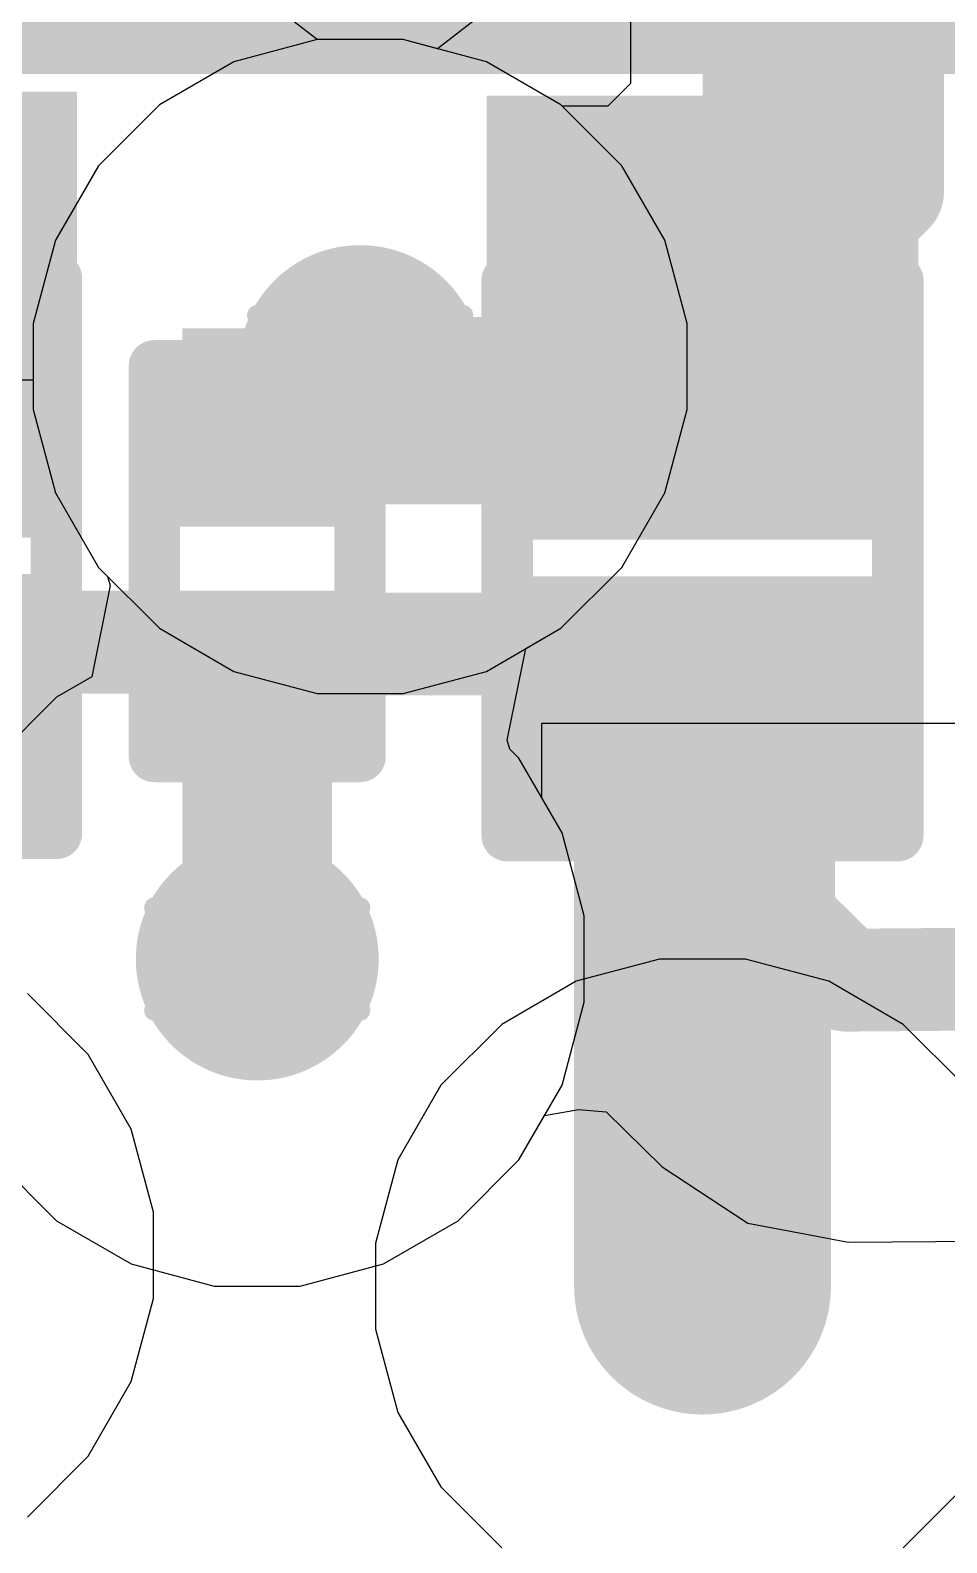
# Model space of a CAD drawing. Header units: inches. Extents: x -3 to 5437, y -3 to 5435.
# Drawn here: x 101.51 to 103.774, y 100.559 to 104.295 of the extents above; entities that cross this region are included whole.
import ezdxf

# ---------------------------------------------------------------- set-up
doc = ezdxf.new("R2010")
doc.units = ezdxf.units.IN
for name, color, linetype in [('Bottom Layer', 5, 'Continuous'), ('Drill Drawing', 1, 'Continuous'), ('GND', 16, 'Continuous'), ('PWR', 76, 'Continuous'), ('Top Layer', 1, 'Continuous'), ('Top Overlay', 2, 'Continuous'), ('Top Paste', 8, 'Continuous'), ('Top Solder', 216, 'Continuous'), ('Via Holes', 16, 'Continuous')]:
    doc.layers.add(name, color=color, linetype=linetype)

# ---------------------------------------------------------------- blocks, each defined once
blk = doc.blocks.new('R___0201_79')
at = {"layer": 'Top Layer'}
for points in [[(-0.41, 0.185), (-0.14, 0.185), (-0.14, -0.185), (-0.41, -0.185)], [(0.14, 0.185), (0.41, 0.185), (0.41, -0.185), (0.14, -0.185)]]:
    blk.add_hatch(color=1, dxfattribs=at).paths.add_polyline_path(points)
at = {"layer": 'Top Paste'}
for points in [[(-0.41, 0.185), (-0.14, 0.185), (-0.14, -0.185), (-0.41, -0.185)], [(0.14, 0.185), (0.41, 0.185), (0.41, -0.185), (0.14, -0.185)]]:
    blk.add_hatch(color=8, dxfattribs=at).paths.add_polyline_path(points)
at = {"layer": 'Top Solder'}
for points in [[(-0.465, 0.24), (-0.085, 0.24), (-0.085, -0.24), (-0.465, -0.24)], [(0.085, 0.24), (0.465, 0.24), (0.465, -0.24), (0.085, -0.24)]]:
    blk.add_hatch(color=216, dxfattribs=at).paths.add_polyline_path(points)
at = {"layer": 'Top Overlay'}
for points in [[(0.4826, 0.254, 0.127, 0.127, 0), (-0.4826, 0.254, 0.127, 0.127, 0)], [(-0.4826, -0.254, 0.127, 0.127, 0), (-0.4826, 0.254, 0.127, 0.127, 0)], [(0.4826, -0.254, 0.127, 0.127, 0), (0.4826, 0.254, 0.127, 0.127, 0)], [(0.4826, -0.254, 0.127, 0.127, 0), (-0.4826, -0.254, 0.127, 0.127, 0)]]:
    blk.add_lwpolyline(points, format="xyseb", dxfattribs=at)
for points in [[(-0.5143, 0.254, 0.0635, 0.0635, 1), (-0.4508, 0.254, 0.0635, 0.0635, 1)], [(-0.5143, 0.254, 0.0635, 0.0635, 1), (-0.4508, 0.254, 0.0635, 0.0635, 1)], [(0.4508, 0.254, 0.0635, 0.0635, 1), (0.5143, 0.254, 0.0635, 0.0635, 1)], [(0.4508, 0.254, 0.0635, 0.0635, 1), (0.5143, 0.254, 0.0635, 0.0635, 1)], [(-0.5143, -0.254, 0.0635, 0.0635, 1), (-0.4508, -0.254, 0.0635, 0.0635, 1)], [(-0.5143, -0.254, 0.0635, 0.0635, 1), (-0.4508, -0.254, 0.0635, 0.0635, 1)], [(0.4508, -0.254, 0.0635, 0.0635, 1), (0.5143, -0.254, 0.0635, 0.0635, 1)], [(0.4508, -0.254, 0.0635, 0.0635, 1), (0.5143, -0.254, 0.0635, 0.0635, 1)]]:
    blk.add_lwpolyline(points, format="xyseb", close=True, dxfattribs=at)
blk = doc.blocks.new('SOD_882_99')
at = {"layer": 'Top Layer'}
for points in [[(-0.1, -0.4), (-0.6, -0.4), (-0.6, 0.4), (-0.1, 0.4)], [(0.6, -0.4), (0.1, -0.4), (0.1, 0.4), (0.6, 0.4)]]:
    blk.add_hatch(color=1, dxfattribs=at).paths.add_polyline_path(points)
at = {"layer": 'Top Overlay'}
blk.add_hatch(color=2, dxfattribs=at).paths.add_polyline_path([(0.6898, -0.5334), (1.147, -0.5334), (1.147, 0.5334), (0.6898, 0.5334)])
at = {"layer": 'Top Paste'}
for points in [[(-0.1, -0.4), (-0.6, -0.4), (-0.6, 0.4), (-0.1, 0.4)], [(0.6, -0.4), (0.1, -0.4), (0.1, 0.4), (0.6, 0.4)]]:
    blk.add_hatch(color=8, dxfattribs=at).paths.add_polyline_path(points)
at = {"layer": 'Top Solder'}
for points in [[(-0.045, -0.455), (-0.655, -0.455), (-0.655, 0.455), (-0.045, 0.455)], [(0.655, -0.455), (0.045, -0.455), (0.045, 0.455), (0.655, 0.455)]]:
    blk.add_hatch(color=216, dxfattribs=at).paths.add_polyline_path(points)
at = {"layer": 'Top Overlay'}
for points in [[(-0.6858, 0.4826, 0.127, 0.127, 0), (0.6858, 0.4826, 0.127, 0.127, 0)], [(-0.6858, 0.4826, 0.127, 0.127, 0), (-0.6858, -0.4826, 0.127, 0.127, 0)], [(0.6858, 0.4826, 0.127, 0.127, 0), (0.6858, -0.4826, 0.127, 0.127, 0)], [(-0.6858, -0.4826, 0.127, 0.127, 0), (0.6858, -0.4826, 0.127, 0.127, 0)]]:
    blk.add_lwpolyline(points, format="xyseb", dxfattribs=at)
for points in [[(-0.7176, 0.4826, 0.0635, 0.0635, 1), (-0.654, 0.4826, 0.0635, 0.0635, 1)], [(-0.7176, 0.4826, 0.0635, 0.0635, 1), (-0.654, 0.4826, 0.0635, 0.0635, 1)], [(0.654, 0.4826, 0.0635, 0.0635, 1), (0.7176, 0.4826, 0.0635, 0.0635, 1)], [(0.654, 0.4826, 0.0635, 0.0635, 1), (0.7176, 0.4826, 0.0635, 0.0635, 1)], [(-0.7176, -0.4826, 0.0635, 0.0635, 1), (-0.654, -0.4826, 0.0635, 0.0635, 1)], [(-0.7176, -0.4826, 0.0635, 0.0635, 1), (-0.654, -0.4826, 0.0635, 0.0635, 1)], [(0.654, -0.4826, 0.0635, 0.0635, 1), (0.7176, -0.4826, 0.0635, 0.0635, 1)], [(0.654, -0.4826, 0.0635, 0.0635, 1), (0.7176, -0.4826, 0.0635, 0.0635, 1)]]:
    blk.add_lwpolyline(points, format="xyseb", close=True, dxfattribs=at)
blk = doc.blocks.new('SOD_882_100')
at = {"layer": 'Top Layer'}
for points in [[(-0.1, -0.4), (-0.6, -0.4), (-0.6, 0.4), (-0.1, 0.4)], [(0.6, -0.4), (0.1, -0.4), (0.1, 0.4), (0.6, 0.4)]]:
    blk.add_hatch(color=1, dxfattribs=at).paths.add_polyline_path(points)
at = {"layer": 'Top Overlay'}
blk.add_hatch(color=2, dxfattribs=at).paths.add_polyline_path([(0.6849, -0.5334), (1.1421, -0.5334), (1.1421, 0.5334), (0.6849, 0.5334)])
at = {"layer": 'Top Paste'}
for points in [[(-0.1, -0.4), (-0.6, -0.4), (-0.6, 0.4), (-0.1, 0.4)], [(0.6, -0.4), (0.1, -0.4), (0.1, 0.4), (0.6, 0.4)]]:
    blk.add_hatch(color=8, dxfattribs=at).paths.add_polyline_path(points)
at = {"layer": 'Top Solder'}
for points in [[(-0.045, -0.455), (-0.655, -0.455), (-0.655, 0.455), (-0.045, 0.455)], [(0.655, -0.455), (0.045, -0.455), (0.045, 0.455), (0.655, 0.455)]]:
    blk.add_hatch(color=216, dxfattribs=at).paths.add_polyline_path(points)
at = {"layer": 'Top Overlay'}
for points in [[(-0.6858, 0.4826, 0.127, 0.127, 0), (0.6858, 0.4826, 0.127, 0.127, 0)], [(-0.6858, 0.4826, 0.127, 0.127, 0), (-0.6858, -0.4826, 0.127, 0.127, 0)], [(0.6858, 0.4826, 0.127, 0.127, 0), (0.6858, -0.4826, 0.127, 0.127, 0)], [(-0.6858, -0.4826, 0.127, 0.127, 0), (0.6858, -0.4826, 0.127, 0.127, 0)]]:
    blk.add_lwpolyline(points, format="xyseb", dxfattribs=at)
for points in [[(-0.7176, 0.4826, 0.0635, 0.0635, 1), (-0.654, 0.4826, 0.0635, 0.0635, 1)], [(-0.7176, 0.4826, 0.0635, 0.0635, 1), (-0.654, 0.4826, 0.0635, 0.0635, 1)], [(0.654, 0.4826, 0.0635, 0.0635, 1), (0.7176, 0.4826, 0.0635, 0.0635, 1)], [(0.654, 0.4826, 0.0635, 0.0635, 1), (0.7176, 0.4826, 0.0635, 0.0635, 1)], [(-0.7176, -0.4826, 0.0635, 0.0635, 1), (-0.654, -0.4826, 0.0635, 0.0635, 1)], [(-0.7176, -0.4826, 0.0635, 0.0635, 1), (-0.654, -0.4826, 0.0635, 0.0635, 1)], [(0.654, -0.4826, 0.0635, 0.0635, 1), (0.7176, -0.4826, 0.0635, 0.0635, 1)], [(0.654, -0.4826, 0.0635, 0.0635, 1), (0.7176, -0.4826, 0.0635, 0.0635, 1)]]:
    blk.add_lwpolyline(points, format="xyseb", close=True, dxfattribs=at)

msp = doc.modelspace()

# ---------------------------------------------------------------- hatches: boundary and pattern name
at = {"layer": 'Bottom Layer'}
h = msp.add_hatch(color=5, dxfattribs=at)
edge = h.paths.add_edge_path()
edge.add_arc((102.325, 103.4645), 0.3, 0, 360)
h = msp.add_hatch(color=5, dxfattribs=at)
edge = h.paths.add_edge_path()
edge.add_arc((102.0708, 102.0009), 0.3, 0, 360)
h = msp.add_hatch(color=5, dxfattribs=at)
edge = h.paths.add_edge_path()
edge.add_arc((103.1708, 101.1929), 0.3, 0, 360)
at = {"layer": 'GND'}
h = msp.add_hatch(color=16, dxfattribs=at)
edge = h.paths.add_edge_path()
edge.add_arc((102.325, 103.4645), 0.3, 0, 360)
h = msp.add_hatch(color=16, dxfattribs=at)
edge = h.paths.add_edge_path()
edge.add_arc((102.0708, 102.0009), 0.3, 0, 360)
h = msp.add_hatch(color=16, dxfattribs=at)
edge = h.paths.add_edge_path()
edge.add_arc((103.1708, 101.1929), 0.3, 0, 360)
at = {"layer": 'PWR'}
h = msp.add_hatch(color=76, dxfattribs=at)
edge = h.paths.add_edge_path()
edge.add_arc((102.325, 103.4645), 0.3, 0, 360)
h = msp.add_hatch(color=76, dxfattribs=at)
edge = h.paths.add_edge_path()
edge.add_arc((102.0708, 102.0009), 0.3, 0, 360)
h = msp.add_hatch(color=76, dxfattribs=at)
edge = h.paths.add_edge_path()
edge.add_arc((103.1708, 101.1929), 0.3, 0, 360)
at = {"layer": 'Top Layer'}
h = msp.add_hatch(color=1, dxfattribs=at)
edge = h.paths.add_edge_path()
edge.add_arc((102.325, 103.4645), 0.3, 0, 360)
for points in [[(103.505, 103.5592), (101.8858, 103.5592), (101.8858, 103.124), (103.505, 103.124)], [(101.8858, 101.854), (102.2558, 101.854), (102.2558, 102.758), (101.8858, 102.758)]]:
    msp.add_hatch(color=1, dxfattribs=at).paths.add_polyline_path(points)
h = msp.add_hatch(color=1, dxfattribs=at)
edge = h.paths.add_edge_path()
edge.add_arc((102.0708, 102.0009), 0.3, 0, 360)
h = msp.add_hatch(color=1, dxfattribs=at)
edge = h.paths.add_edge_path()
edge.add_arc((103.1708, 101.1929), 0.3, 0, 360)
at = {"layer": 'Via Holes'}
h = msp.add_hatch(color=7, dxfattribs=at)
edge = h.paths.add_edge_path()
edge.add_arc((102.325, 103.4645), 0.15, 0, 360)
h = msp.add_hatch(color=7, dxfattribs=at)
edge = h.paths.add_edge_path()
edge.add_arc((102.0708, 102.0009), 0.15, 0, 360)
h = msp.add_hatch(color=7, dxfattribs=at)
edge = h.paths.add_edge_path()
edge.add_arc((103.1708, 101.1929), 0.15, 0, 360)

# ---------------------------------------------------------------- linework, layer by layer
at = {"layer": 'Bottom Layer'}
for p, q in [((102.9929, 104.9903), (102.9929, 104.1636)), ((102.2187, 104.2725), (102.0132, 104.2174)), ((102.4314, 104.2725), (102.2187, 104.2725)), ((102.6369, 104.2174), (102.4314, 104.2725)), ((102.0132, 104.2174), (101.8289, 104.1111)), ((102.8212, 104.1111), (102.6369, 104.2174)), ((102.9929, 104.1636), (102.937, 104.1077)), ((101.8289, 104.1111), (101.6785, 103.9606)), ((102.8245, 104.1077), (102.8212, 104.1111)), ((102.937, 104.1077), (102.8245, 104.1077)), ((101.6785, 103.9606), (101.5721, 103.7764)), ((101.5721, 103.7764), (101.517, 103.5709)), ((101.517, 103.5709), (101.517, 103.4309)), ((101.517, 103.4309), (101.1795, 103.4309)), ((102.7174, 101.5048), (102.7806, 101.6143)), ((102.7806, 101.6143), (102.8641, 101.6289)), ((102.8641, 101.6289), (102.9327, 101.6237)), ((102.9327, 101.6237), (103.0715, 101.4871)), ((101.4243, 101.5048), (101.5747, 101.3543)), ((102.5669, 101.3543), (102.7174, 101.5048)), ((103.0715, 101.4871), (103.0715, 101.4871)), ((103.0715, 101.4871), (103.2827, 101.3485)), ((101.5747, 101.3543), (101.7589, 101.248)), ((102.3827, 101.248), (102.5669, 101.3543)), ((103.2827, 101.3485), (103.2827, 101.3485)), ((103.2827, 101.3485), (103.2827, 101.3485)), ((103.2827, 101.3485), (103.4363, 101.3192)), ((103.4363, 101.3192), (103.5308, 101.3012)), ((103.5308, 101.3012), (103.5308, 101.3012)), ((103.5308, 101.3012), (103.5309, 101.3012)), ((103.5309, 101.3012), (103.988, 101.3049)), ((101.7589, 101.248), (101.9644, 101.1929)), ((102.1772, 101.1929), (102.3827, 101.248)), ((101.9644, 101.1929), (102.1772, 101.1929))]:
    msp.add_line(p, q, dxfattribs=at)
for points in [[(103.6403, 103.8954, 0.254, 0.254, 0), (103.6403, 104.9903, 0.254, 0.254, 0)], [(103.3609, 103.616, 0.254, 0.254, 0), (103.6403, 103.8954, 0.254, 0.254, 0)], [(103.2052, 103.4603, 0.254, 0.254, 0), (103.3609, 103.616, 0.254, 0.254, 0)], [(102.325, 103.4645, 0.254, 0.254, 0), (102.3293, 103.4603, 0.254, 0.254, 0)], [(102.3293, 103.4603, 0.254, 0.254, 0), (103.2052, 103.4603, 0.254, 0.254, 0)], [(100.9113, 102.7835, 0.254, 0.254, 0), (102.3251, 102.7835, 0.254, 0.254, 0)], [(102.3251, 102.7835, 0.254, 0.254, 0), (102.3529, 102.7835, 0.254, 0.254, 0)], [(102.3529, 102.7835, 0.254, 0.254, 0), (102.3571, 102.7793, 0.254, 0.254, 0)], [(102.3571, 102.7793, 0.254, 0.254, 0), (102.746, 102.7793, 0.254, 0.254, 0)], [(102.746, 102.7793, 0.254, 0.254, 0), (102.7502, 102.7835, 0.254, 0.254, 0)], [(102.7502, 102.7835, 0.254, 0.254, 0), (103.2008, 102.7835, 0.254, 0.254, 0)], [(103.2008, 102.7835, 0.254, 0.254, 0), (103.214, 102.7967, 0.254, 0.254, 0)], [(103.214, 102.7967, 0.254, 0.254, 0), (103.3676, 102.6455, 0.254, 0.254, 0)], [(103.3676, 102.6455, 0.254, 0.254, 0), (103.372, 102.0998, 0.254, 0.254, 0)], [(103.372, 102.0998, 0.254, 0.254, 0), (103.5256, 101.9486, 0.254, 0.254, 0)], [(103.5256, 101.9486, 0.254, 0.254, 0), (103.9828, 101.9523, 0.254, 0.254, 0)]]:
    msp.add_lwpolyline(points, format="xyseb", dxfattribs=at)
for points in [[(103.5768, 103.8954, 0.127, 0.127, 1), (103.7038, 103.8954, 0.127, 0.127, 1)], [(103.5768, 103.8954, 0.127, 0.127, 1), (103.7038, 103.8954, 0.127, 0.127, 1)], [(103.2974, 103.616, 0.127, 0.127, 1), (103.4244, 103.616, 0.127, 0.127, 1)], [(103.2974, 103.616, 0.127, 0.127, 1), (103.4244, 103.616, 0.127, 0.127, 1)], [(102.2615, 103.4645, 0.127, 0.127, 1), (102.3885, 103.4645, 0.127, 0.127, 1)], [(102.2658, 103.4603, 0.127, 0.127, 1), (102.3928, 103.4603, 0.127, 0.127, 1)], [(102.2658, 103.4603, 0.127, 0.127, 1), (102.3928, 103.4603, 0.127, 0.127, 1)], [(103.1417, 103.4603, 0.127, 0.127, 1), (103.2687, 103.4603, 0.127, 0.127, 1)], [(103.1417, 103.4603, 0.127, 0.127, 1), (103.2687, 103.4603, 0.127, 0.127, 1)], [(102.2616, 102.7835, 0.127, 0.127, 1), (102.3886, 102.7835, 0.127, 0.127, 1)], [(102.2616, 102.7835, 0.127, 0.127, 1), (102.3886, 102.7835, 0.127, 0.127, 1)], [(102.2894, 102.7835, 0.127, 0.127, 1), (102.4164, 102.7835, 0.127, 0.127, 1)], [(102.2894, 102.7835, 0.127, 0.127, 1), (102.4164, 102.7835, 0.127, 0.127, 1)], [(102.2936, 102.7793, 0.127, 0.127, 1), (102.4206, 102.7793, 0.127, 0.127, 1)], [(102.2936, 102.7793, 0.127, 0.127, 1), (102.4206, 102.7793, 0.127, 0.127, 1)], [(102.6825, 102.7793, 0.127, 0.127, 1), (102.8095, 102.7793, 0.127, 0.127, 1)], [(102.6825, 102.7793, 0.127, 0.127, 1), (102.8095, 102.7793, 0.127, 0.127, 1)], [(102.6867, 102.7835, 0.127, 0.127, 1), (102.8137, 102.7835, 0.127, 0.127, 1)], [(102.6867, 102.7835, 0.127, 0.127, 1), (102.8137, 102.7835, 0.127, 0.127, 1)], [(103.1373, 102.7835, 0.127, 0.127, 1), (103.2643, 102.7835, 0.127, 0.127, 1)], [(103.1373, 102.7835, 0.127, 0.127, 1), (103.2643, 102.7835, 0.127, 0.127, 1)], [(103.1505, 102.7967, 0.127, 0.127, 1), (103.2775, 102.7967, 0.127, 0.127, 1)], [(103.1505, 102.7967, 0.127, 0.127, 1), (103.2775, 102.7967, 0.127, 0.127, 1)], [(103.3041, 102.6455, 0.127, 0.127, 1), (103.4311, 102.6455, 0.127, 0.127, 1)], [(103.3041, 102.6455, 0.127, 0.127, 1), (103.4311, 102.6455, 0.127, 0.127, 1)], [(103.3085, 102.0998, 0.127, 0.127, 1), (103.4355, 102.0998, 0.127, 0.127, 1)], [(103.3085, 102.0998, 0.127, 0.127, 1), (103.4355, 102.0998, 0.127, 0.127, 1)], [(103.4621, 101.9486, 0.127, 0.127, 1), (103.5891, 101.9486, 0.127, 0.127, 1)], [(103.4621, 101.9486, 0.127, 0.127, 1), (103.5891, 101.9486, 0.127, 0.127, 1)]]:
    msp.add_lwpolyline(points, format="xyseb", close=True, dxfattribs=at)
at = {"layer": 'Drill Drawing'}
for points in [[(102.198, 103.5915, 0.0508, 0.0508, 0), (102.325, 103.7185, 0.0508, 0.0508, 0)], [(102.325, 103.7185, 0.0508, 0.0508, 0), (102.452, 103.5915, 0.0508, 0.0508, 0)], [(102.071, 103.5915, 0.0508, 0.0508, 0), (102.198, 103.4645, 0.0508, 0.0508, 0)], [(102.071, 103.5915, 0.0508, 0.0508, 0), (102.198, 103.5915, 0.0508, 0.0508, 0)], [(102.452, 103.5915, 0.0508, 0.0508, 0), (102.579, 103.5915, 0.0508, 0.0508, 0)], [(102.452, 103.4645, 0.0508, 0.0508, 0), (102.579, 103.5915, 0.0508, 0.0508, 0)], [(102.071, 103.3375, 0.0508, 0.0508, 0), (102.198, 103.4645, 0.0508, 0.0508, 0)], [(102.452, 103.4645, 0.0508, 0.0508, 0), (102.579, 103.3375, 0.0508, 0.0508, 0)], [(102.071, 103.3375, 0.0508, 0.0508, 0), (102.198, 103.3375, 0.0508, 0.0508, 0)], [(102.198, 103.3375, 0.0508, 0.0508, 0), (102.325, 103.2105, 0.0508, 0.0508, 0)], [(102.325, 103.2105, 0.0508, 0.0508, 0), (102.452, 103.3375, 0.0508, 0.0508, 0)], [(102.452, 103.3375, 0.0508, 0.0508, 0), (102.579, 103.3375, 0.0508, 0.0508, 0)], [(101.9438, 102.1279, 0.0508, 0.0508, 0), (102.0708, 102.2549, 0.0508, 0.0508, 0)], [(102.0708, 102.2549, 0.0508, 0.0508, 0), (102.1978, 102.1279, 0.0508, 0.0508, 0)], [(101.8168, 102.1279, 0.0508, 0.0508, 0), (101.9438, 102.0009, 0.0508, 0.0508, 0)], [(101.8168, 102.1279, 0.0508, 0.0508, 0), (101.9438, 102.1279, 0.0508, 0.0508, 0)], [(102.1978, 102.1279, 0.0508, 0.0508, 0), (102.3248, 102.1279, 0.0508, 0.0508, 0)], [(102.1978, 102.0009, 0.0508, 0.0508, 0), (102.3248, 102.1279, 0.0508, 0.0508, 0)], [(101.8168, 101.8739, 0.0508, 0.0508, 0), (101.9438, 102.0009, 0.0508, 0.0508, 0)], [(102.1978, 102.0009, 0.0508, 0.0508, 0), (102.3248, 101.8739, 0.0508, 0.0508, 0)], [(101.8168, 101.8739, 0.0508, 0.0508, 0), (101.9438, 101.8739, 0.0508, 0.0508, 0)], [(101.9438, 101.8739, 0.0508, 0.0508, 0), (102.0708, 101.7469, 0.0508, 0.0508, 0)], [(102.0708, 101.7469, 0.0508, 0.0508, 0), (102.1978, 101.8739, 0.0508, 0.0508, 0)], [(102.1978, 101.8739, 0.0508, 0.0508, 0), (102.3248, 101.8739, 0.0508, 0.0508, 0)], [(103.0438, 101.3199, 0.0508, 0.0508, 0), (103.1708, 101.4469, 0.0508, 0.0508, 0)], [(103.1708, 101.4469, 0.0508, 0.0508, 0), (103.2978, 101.3199, 0.0508, 0.0508, 0)], [(102.9168, 101.3199, 0.0508, 0.0508, 0), (103.0438, 101.1929, 0.0508, 0.0508, 0)], [(102.9168, 101.3199, 0.0508, 0.0508, 0), (103.0438, 101.3199, 0.0508, 0.0508, 0)], [(103.2978, 101.3199, 0.0508, 0.0508, 0), (103.4248, 101.3199, 0.0508, 0.0508, 0)], [(103.2978, 101.1929, 0.0508, 0.0508, 0), (103.4248, 101.3199, 0.0508, 0.0508, 0)], [(102.9168, 101.0659, 0.0508, 0.0508, 0), (103.0438, 101.1929, 0.0508, 0.0508, 0)], [(103.2978, 101.1929, 0.0508, 0.0508, 0), (103.4248, 101.0659, 0.0508, 0.0508, 0)], [(102.9168, 101.0659, 0.0508, 0.0508, 0), (103.0438, 101.0659, 0.0508, 0.0508, 0)], [(103.0438, 101.0659, 0.0508, 0.0508, 0), (103.1708, 100.9389, 0.0508, 0.0508, 0)], [(103.1708, 100.9389, 0.0508, 0.0508, 0), (103.2978, 101.0659, 0.0508, 0.0508, 0)], [(103.2978, 101.0659, 0.0508, 0.0508, 0), (103.4248, 101.0659, 0.0508, 0.0508, 0)]]:
    msp.add_lwpolyline(points, format="xyseb", dxfattribs=at)
for points in [[(102.3123, 103.7185, 0.0254, 0.0254, 1), (102.3377, 103.7185, 0.0254, 0.0254, 1)], [(102.3123, 103.7185, 0.0254, 0.0254, 1), (102.3377, 103.7185, 0.0254, 0.0254, 1)], [(102.0583, 103.5915, 0.0254, 0.0254, 1), (102.0837, 103.5915, 0.0254, 0.0254, 1)], [(102.0583, 103.5915, 0.0254, 0.0254, 1), (102.0837, 103.5915, 0.0254, 0.0254, 1)], [(102.1853, 103.5915, 0.0254, 0.0254, 1), (102.2107, 103.5915, 0.0254, 0.0254, 1)], [(102.1853, 103.5915, 0.0254, 0.0254, 1), (102.2107, 103.5915, 0.0254, 0.0254, 1)], [(102.4393, 103.5915, 0.0254, 0.0254, 1), (102.4647, 103.5915, 0.0254, 0.0254, 1)], [(102.4393, 103.5915, 0.0254, 0.0254, 1), (102.4647, 103.5915, 0.0254, 0.0254, 1)], [(102.5663, 103.5915, 0.0254, 0.0254, 1), (102.5917, 103.5915, 0.0254, 0.0254, 1)], [(102.5663, 103.5915, 0.0254, 0.0254, 1), (102.5917, 103.5915, 0.0254, 0.0254, 1)], [(102.1853, 103.4645, 0.0254, 0.0254, 1), (102.2107, 103.4645, 0.0254, 0.0254, 1)], [(102.1853, 103.4645, 0.0254, 0.0254, 1), (102.2107, 103.4645, 0.0254, 0.0254, 1)], [(102.4393, 103.4645, 0.0254, 0.0254, 1), (102.4647, 103.4645, 0.0254, 0.0254, 1)], [(102.4393, 103.4645, 0.0254, 0.0254, 1), (102.4647, 103.4645, 0.0254, 0.0254, 1)], [(102.0583, 103.3375, 0.0254, 0.0254, 1), (102.0837, 103.3375, 0.0254, 0.0254, 1)], [(102.0583, 103.3375, 0.0254, 0.0254, 1), (102.0837, 103.3375, 0.0254, 0.0254, 1)], [(102.1853, 103.3375, 0.0254, 0.0254, 1), (102.2107, 103.3375, 0.0254, 0.0254, 1)], [(102.1853, 103.3375, 0.0254, 0.0254, 1), (102.2107, 103.3375, 0.0254, 0.0254, 1)], [(102.4393, 103.3375, 0.0254, 0.0254, 1), (102.4647, 103.3375, 0.0254, 0.0254, 1)], [(102.4393, 103.3375, 0.0254, 0.0254, 1), (102.4647, 103.3375, 0.0254, 0.0254, 1)], [(102.5663, 103.3375, 0.0254, 0.0254, 1), (102.5917, 103.3375, 0.0254, 0.0254, 1)], [(102.5663, 103.3375, 0.0254, 0.0254, 1), (102.5917, 103.3375, 0.0254, 0.0254, 1)], [(102.3123, 103.2105, 0.0254, 0.0254, 1), (102.3377, 103.2105, 0.0254, 0.0254, 1)], [(102.3123, 103.2105, 0.0254, 0.0254, 1), (102.3377, 103.2105, 0.0254, 0.0254, 1)], [(102.0581, 102.2549, 0.0254, 0.0254, 1), (102.0835, 102.2549, 0.0254, 0.0254, 1)], [(102.0581, 102.2549, 0.0254, 0.0254, 1), (102.0835, 102.2549, 0.0254, 0.0254, 1)], [(101.8041, 102.1279, 0.0254, 0.0254, 1), (101.8295, 102.1279, 0.0254, 0.0254, 1)], [(101.8041, 102.1279, 0.0254, 0.0254, 1), (101.8295, 102.1279, 0.0254, 0.0254, 1)], [(101.9311, 102.1279, 0.0254, 0.0254, 1), (101.9565, 102.1279, 0.0254, 0.0254, 1)], [(101.9311, 102.1279, 0.0254, 0.0254, 1), (101.9565, 102.1279, 0.0254, 0.0254, 1)], [(102.1851, 102.1279, 0.0254, 0.0254, 1), (102.2105, 102.1279, 0.0254, 0.0254, 1)], [(102.1851, 102.1279, 0.0254, 0.0254, 1), (102.2105, 102.1279, 0.0254, 0.0254, 1)], [(102.3121, 102.1279, 0.0254, 0.0254, 1), (102.3375, 102.1279, 0.0254, 0.0254, 1)], [(102.3121, 102.1279, 0.0254, 0.0254, 1), (102.3375, 102.1279, 0.0254, 0.0254, 1)], [(101.9311, 102.0009, 0.0254, 0.0254, 1), (101.9565, 102.0009, 0.0254, 0.0254, 1)], [(101.9311, 102.0009, 0.0254, 0.0254, 1), (101.9565, 102.0009, 0.0254, 0.0254, 1)], [(102.1851, 102.0009, 0.0254, 0.0254, 1), (102.2105, 102.0009, 0.0254, 0.0254, 1)], [(102.1851, 102.0009, 0.0254, 0.0254, 1), (102.2105, 102.0009, 0.0254, 0.0254, 1)], [(101.8041, 101.8739, 0.0254, 0.0254, 1), (101.8295, 101.8739, 0.0254, 0.0254, 1)], [(101.8041, 101.8739, 0.0254, 0.0254, 1), (101.8295, 101.8739, 0.0254, 0.0254, 1)], [(101.9311, 101.8739, 0.0254, 0.0254, 1), (101.9565, 101.8739, 0.0254, 0.0254, 1)], [(101.9311, 101.8739, 0.0254, 0.0254, 1), (101.9565, 101.8739, 0.0254, 0.0254, 1)], [(102.1851, 101.8739, 0.0254, 0.0254, 1), (102.2105, 101.8739, 0.0254, 0.0254, 1)], [(102.1851, 101.8739, 0.0254, 0.0254, 1), (102.2105, 101.8739, 0.0254, 0.0254, 1)], [(102.3121, 101.8739, 0.0254, 0.0254, 1), (102.3375, 101.8739, 0.0254, 0.0254, 1)], [(102.3121, 101.8739, 0.0254, 0.0254, 1), (102.3375, 101.8739, 0.0254, 0.0254, 1)], [(102.0581, 101.7469, 0.0254, 0.0254, 1), (102.0835, 101.7469, 0.0254, 0.0254, 1)], [(102.0581, 101.7469, 0.0254, 0.0254, 1), (102.0835, 101.7469, 0.0254, 0.0254, 1)], [(103.1581, 101.4469, 0.0254, 0.0254, 1), (103.1835, 101.4469, 0.0254, 0.0254, 1)], [(103.1581, 101.4469, 0.0254, 0.0254, 1), (103.1835, 101.4469, 0.0254, 0.0254, 1)], [(102.9041, 101.3199, 0.0254, 0.0254, 1), (102.9295, 101.3199, 0.0254, 0.0254, 1)], [(102.9041, 101.3199, 0.0254, 0.0254, 1), (102.9295, 101.3199, 0.0254, 0.0254, 1)], [(103.0311, 101.3199, 0.0254, 0.0254, 1), (103.0565, 101.3199, 0.0254, 0.0254, 1)], [(103.0311, 101.3199, 0.0254, 0.0254, 1), (103.0565, 101.3199, 0.0254, 0.0254, 1)], [(103.2851, 101.3199, 0.0254, 0.0254, 1), (103.3105, 101.3199, 0.0254, 0.0254, 1)], [(103.2851, 101.3199, 0.0254, 0.0254, 1), (103.3105, 101.3199, 0.0254, 0.0254, 1)], [(103.4121, 101.3199, 0.0254, 0.0254, 1), (103.4375, 101.3199, 0.0254, 0.0254, 1)], [(103.4121, 101.3199, 0.0254, 0.0254, 1), (103.4375, 101.3199, 0.0254, 0.0254, 1)], [(103.0311, 101.1929, 0.0254, 0.0254, 1), (103.0565, 101.1929, 0.0254, 0.0254, 1)], [(103.0311, 101.1929, 0.0254, 0.0254, 1), (103.0565, 101.1929, 0.0254, 0.0254, 1)], [(103.2851, 101.1929, 0.0254, 0.0254, 1), (103.3105, 101.1929, 0.0254, 0.0254, 1)], [(103.2851, 101.1929, 0.0254, 0.0254, 1), (103.3105, 101.1929, 0.0254, 0.0254, 1)], [(102.9041, 101.0659, 0.0254, 0.0254, 1), (102.9295, 101.0659, 0.0254, 0.0254, 1)], [(102.9041, 101.0659, 0.0254, 0.0254, 1), (102.9295, 101.0659, 0.0254, 0.0254, 1)], [(103.0311, 101.0659, 0.0254, 0.0254, 1), (103.0565, 101.0659, 0.0254, 0.0254, 1)], [(103.0311, 101.0659, 0.0254, 0.0254, 1), (103.0565, 101.0659, 0.0254, 0.0254, 1)], [(103.2851, 101.0659, 0.0254, 0.0254, 1), (103.3105, 101.0659, 0.0254, 0.0254, 1)], [(103.2851, 101.0659, 0.0254, 0.0254, 1), (103.3105, 101.0659, 0.0254, 0.0254, 1)], [(103.4121, 101.0659, 0.0254, 0.0254, 1), (103.4375, 101.0659, 0.0254, 0.0254, 1)], [(103.4121, 101.0659, 0.0254, 0.0254, 1), (103.4375, 101.0659, 0.0254, 0.0254, 1)], [(103.1581, 100.9389, 0.0254, 0.0254, 1), (103.1835, 100.9389, 0.0254, 0.0254, 1)], [(103.1581, 100.9389, 0.0254, 0.0254, 1), (103.1835, 100.9389, 0.0254, 0.0254, 1)]]:
    msp.add_lwpolyline(points, format="xyseb", close=True, dxfattribs=at)
at = {"layer": 'GND'}
for p, q in [((102.2187, 104.2725), (102.0132, 104.2174)), ((102.4314, 104.2725), (102.2187, 104.2725)), ((102.6369, 104.2174), (102.4314, 104.2725)), ((102.0132, 104.2174), (101.8289, 104.1111)), ((102.8212, 104.1111), (102.6369, 104.2174)), ((101.8289, 104.1111), (101.6785, 103.9606)), ((102.9716, 103.9606), (102.8212, 104.1111)), ((101.6785, 103.9606), (101.5721, 103.7764)), ((103.078, 103.7764), (102.9716, 103.9606)), ((101.5721, 103.7764), (101.517, 103.5709)), ((103.133, 103.5709), (103.078, 103.7764)), ((101.517, 103.5709), (101.517, 103.3581)), ((103.133, 103.3581), (103.133, 103.5709)), ((101.517, 103.3581), (101.5721, 103.1526)), ((103.078, 103.1526), (103.133, 103.3581)), ((101.5721, 103.1526), (101.6785, 102.9684)), ((102.9716, 102.9684), (103.078, 103.1526)), ((101.6785, 102.9684), (101.7009, 102.9459)), ((101.7009, 102.9459), (101.7075, 102.924)), ((102.8212, 102.8179), (102.9716, 102.9684)), ((101.7075, 102.924), (101.6618, 102.6977)), ((102.7341, 102.7677), (102.8212, 102.8179)), ((102.6883, 102.5414), (102.7341, 102.7677)), ((101.6618, 102.6977), (101.5747, 102.6475)), ((101.5747, 102.6475), (101.4243, 102.497)), ((102.6949, 102.5195), (102.6883, 102.5414)), ((102.7174, 102.497), (102.6949, 102.5195)), ((102.8238, 102.3128), (102.7174, 102.497)), ((102.8788, 102.1073), (102.8238, 102.3128)), ((102.8788, 101.8945), (102.8788, 102.1073)), ((102.8238, 101.689), (102.8788, 101.8945)), ((102.7174, 101.5048), (102.8238, 101.689)), ((101.4243, 101.5048), (101.5747, 101.3543)), ((102.5669, 101.3543), (102.7174, 101.5048)), ((101.5747, 101.3543), (101.7589, 101.248)), ((102.3827, 101.248), (102.5669, 101.3543)), ((101.7589, 101.248), (101.9644, 101.1929)), ((102.1772, 101.1929), (102.3827, 101.248)), ((101.9644, 101.1929), (102.1772, 101.1929))]:
    msp.add_line(p, q, dxfattribs=at)
at = {"layer": 'PWR'}
for p, q in [((102.2187, 104.2725), (102.0132, 104.2174)), ((102.4314, 104.2725), (102.2187, 104.2725)), ((102.6369, 104.2174), (102.4314, 104.2725)), ((102.0132, 104.2174), (101.8289, 104.1111)), ((102.8212, 104.1111), (102.6369, 104.2174)), ((101.8289, 104.1111), (101.6785, 103.9606)), ((102.9716, 103.9606), (102.8212, 104.1111)), ((101.6785, 103.9606), (101.5721, 103.7764)), ((103.078, 103.7764), (102.9716, 103.9606)), ((101.5721, 103.7764), (101.517, 103.5709)), ((103.133, 103.5709), (103.078, 103.7764)), ((101.517, 103.5709), (101.517, 103.3581)), ((103.133, 103.3581), (103.133, 103.5709)), ((101.517, 103.3581), (101.5721, 103.1526)), ((103.078, 103.1526), (103.133, 103.3581)), ((101.5721, 103.1526), (101.6785, 102.9684)), ((102.9716, 102.9684), (103.078, 103.1526)), ((101.6785, 102.9684), (101.8289, 102.8179)), ((102.8212, 102.8179), (102.9716, 102.9684)), ((101.8289, 102.8179), (102.0132, 102.7116)), ((102.6369, 102.7116), (102.8212, 102.8179)), ((102.0132, 102.7116), (102.2187, 102.6565)), ((102.4314, 102.6565), (102.6369, 102.7116)), ((102.2187, 102.6565), (102.4314, 102.6565)), ((103.0644, 102.0009), (102.8589, 101.9458)), ((103.2772, 102.0009), (103.0644, 102.0009)), ((103.4827, 101.9458), (103.2772, 102.0009)), ((102.8589, 101.9458), (102.6747, 101.8395)), ((103.6669, 101.8395), (103.4827, 101.9458)), ((101.6534, 101.7651), (101.5029, 101.9156)), ((102.6747, 101.8395), (102.5243, 101.689)), ((103.8174, 101.689), (103.6669, 101.8395)), ((101.7597, 101.5809), (101.6534, 101.7651)), ((102.5243, 101.689), (102.4179, 101.5048)), ((101.8148, 101.3754), (101.7597, 101.5809)), ((102.4179, 101.5048), (102.3628, 101.2993)), ((101.8148, 101.1626), (101.8148, 101.3754)), ((102.3628, 101.2993), (102.3628, 101.0865)), ((101.7597, 100.9571), (101.8148, 101.1626)), ((102.3628, 101.0865), (102.4179, 100.881)), ((101.6534, 100.7729), (101.7597, 100.9571)), ((102.4179, 100.881), (102.5243, 100.6968)), ((101.5029, 100.6224), (101.6534, 100.7729)), ((102.5243, 100.6968), (102.6747, 100.5463)), ((103.6669, 100.5463), (103.8174, 100.6968))]:
    msp.add_line(p, q, dxfattribs=at)
at = {"layer": 'Top Layer'}
for p, q in [((102.643, 104.3473), (102.516, 104.2498)), ((102.2187, 104.2725), (102.159, 104.3183)), ((102.4314, 104.2725), (102.2187, 104.2725)), ((102.516, 104.2498), (102.4314, 104.2725)), ((102.7738, 102.3993), (102.7738, 102.5835)), ((102.7738, 102.5835), (104.0788, 102.5835)), ((102.8238, 102.3128), (102.7738, 102.3993)), ((102.8788, 102.1073), (102.8238, 102.3128)), ((102.8788, 101.8945), (102.8788, 102.1073)), ((102.8238, 101.689), (102.8788, 101.8945)), ((102.7174, 101.5048), (102.8238, 101.689)), ((101.4243, 101.5048), (101.5747, 101.3543)), ((102.5669, 101.3543), (102.7174, 101.5048)), ((101.5747, 101.3543), (101.7589, 101.248)), ((102.3827, 101.248), (102.5669, 101.3543)), ((101.7589, 101.248), (101.9644, 101.1929)), ((102.1772, 101.1929), (102.3827, 101.248)), ((101.9644, 101.1929), (102.1772, 101.1929))]:
    msp.add_line(p, q, dxfattribs=at)
for points in [[(103.362, 103.6343, 0.381, 0.381, 0), (103.362, 105.1625, 0.381, 0.381, 0)], [(103.1708, 103.3415, 0.381, 0.381, 0), (103.362, 103.5327, 0.381, 0.381, 0)], [(103.161, 103.3513, 0.381, 0.381, 0), (103.1708, 103.3415, 0.381, 0.381, 0)], [(103.1708, 101.1929, 0.635, 0.635, 0), (103.1708, 102.4615, 0.635, 0.635, 0)]]:
    msp.add_lwpolyline(points, format="xyseb", dxfattribs=at)
for points in [[(103.2668, 103.6343, 0.1905, 0.1905, 1), (103.4573, 103.6343, 0.1905, 0.1905, 1)], [(103.2668, 103.5327, 0.1905, 0.1905, 1), (103.4573, 103.5327, 0.1905, 0.1905, 1)], [(103.0658, 103.3513, 0.1905, 0.1905, 1), (103.2563, 103.3513, 0.1905, 0.1905, 1)], [(103.0756, 103.3415, 0.1905, 0.1905, 1), (103.2661, 103.3415, 0.1905, 0.1905, 1)], [(103.0756, 103.3415, 0.1905, 0.1905, 1), (103.2661, 103.3415, 0.1905, 0.1905, 1)], [(103.0121, 102.4615, 0.3175, 0.3175, 1), (103.3296, 102.4615, 0.3175, 0.3175, 1)], [(103.0121, 101.1929, 0.3175, 0.3175, 1), (103.3296, 101.1929, 0.3175, 0.3175, 1)]]:
    msp.add_lwpolyline(points, format="xyseb", close=True, dxfattribs=at)
at = {"layer": 'Top Overlay'}
msp.add_lwpolyline([(99.314, 104.3142, 0.254, 0.254, 0), (108.585, 104.3142, 0.254, 0.254, 0)], format="xyseb", dxfattribs=at)

# ---------------------------------------------------------------- block references
for name, p, rotation in [('SOD_882_99', (101.092, 102.997), 90), ('SOD_882_100', (103.1708, 102.9915), 90), ('R___0201_79', (102.0708, 102.9838), 270)]:
    msp.add_blockref(name, p, dxfattribs=dict(rotation=rotation))

doc.saveas('drawing.dxf')
